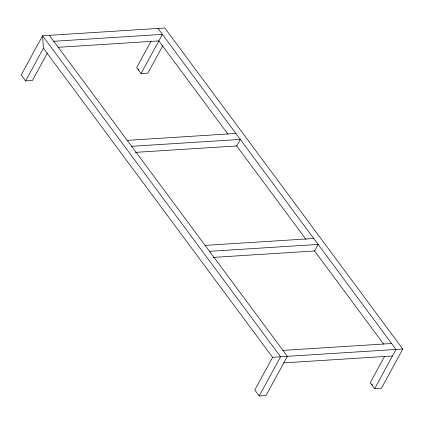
<?xml version="1.0" encoding="UTF-8"?>
<svg xmlns="http://www.w3.org/2000/svg" width="424" height="424" viewBox="0 0 424 424"><rect width="100%" height="100%" fill="white"/><g stroke="black" fill="none" stroke-linecap="round" stroke-linejoin="round"><path stroke-width="0.64" d="M402.8 349.031L280.577 356.769L42.575 35.759L21.2 74.968L25.61 80.915L43.423 48.241L42.575 35.759L164.798 28.021L402.8 349.031L381.425 388.241L374.636 388.67L370.226 382.724L384.6 356.356M47.398 52.968L32.399 80.486L25.61 80.915M151.092 41.139L136.629 67.66L141.038 73.601L147.828 73.172L162.832 45.66M141.038 73.601L162.413 34.397L53.774 41.276M259.202 395.979L280.577 356.769L272.611 357.363L254.798 390.032L259.202 395.979L265.991 395.55L287.371 356.34L49.364 35.33M374.636 388.67L396.011 349.461L158.009 28.45M58.115 47.308L158.852 40.932L227.884 134.037M127.232 140.355L235.871 133.475M131.641 146.296L240.281 139.417L236.719 145.951L135.32 152.375M205.094 245.374L313.739 238.495M209.504 251.321L318.143 244.441L314.582 250.976L213.182 257.394M282.962 350.399L391.601 343.514M283.804 362.875L392.449 355.996M236.566 145.745L305.99 239.385M314.274 250.558L383.699 344.198M138.219 69.08L138.971 70.093M371.816 384.149L372.564 385.156M43.423 48.241L272.611 357.363"/></g></svg>
